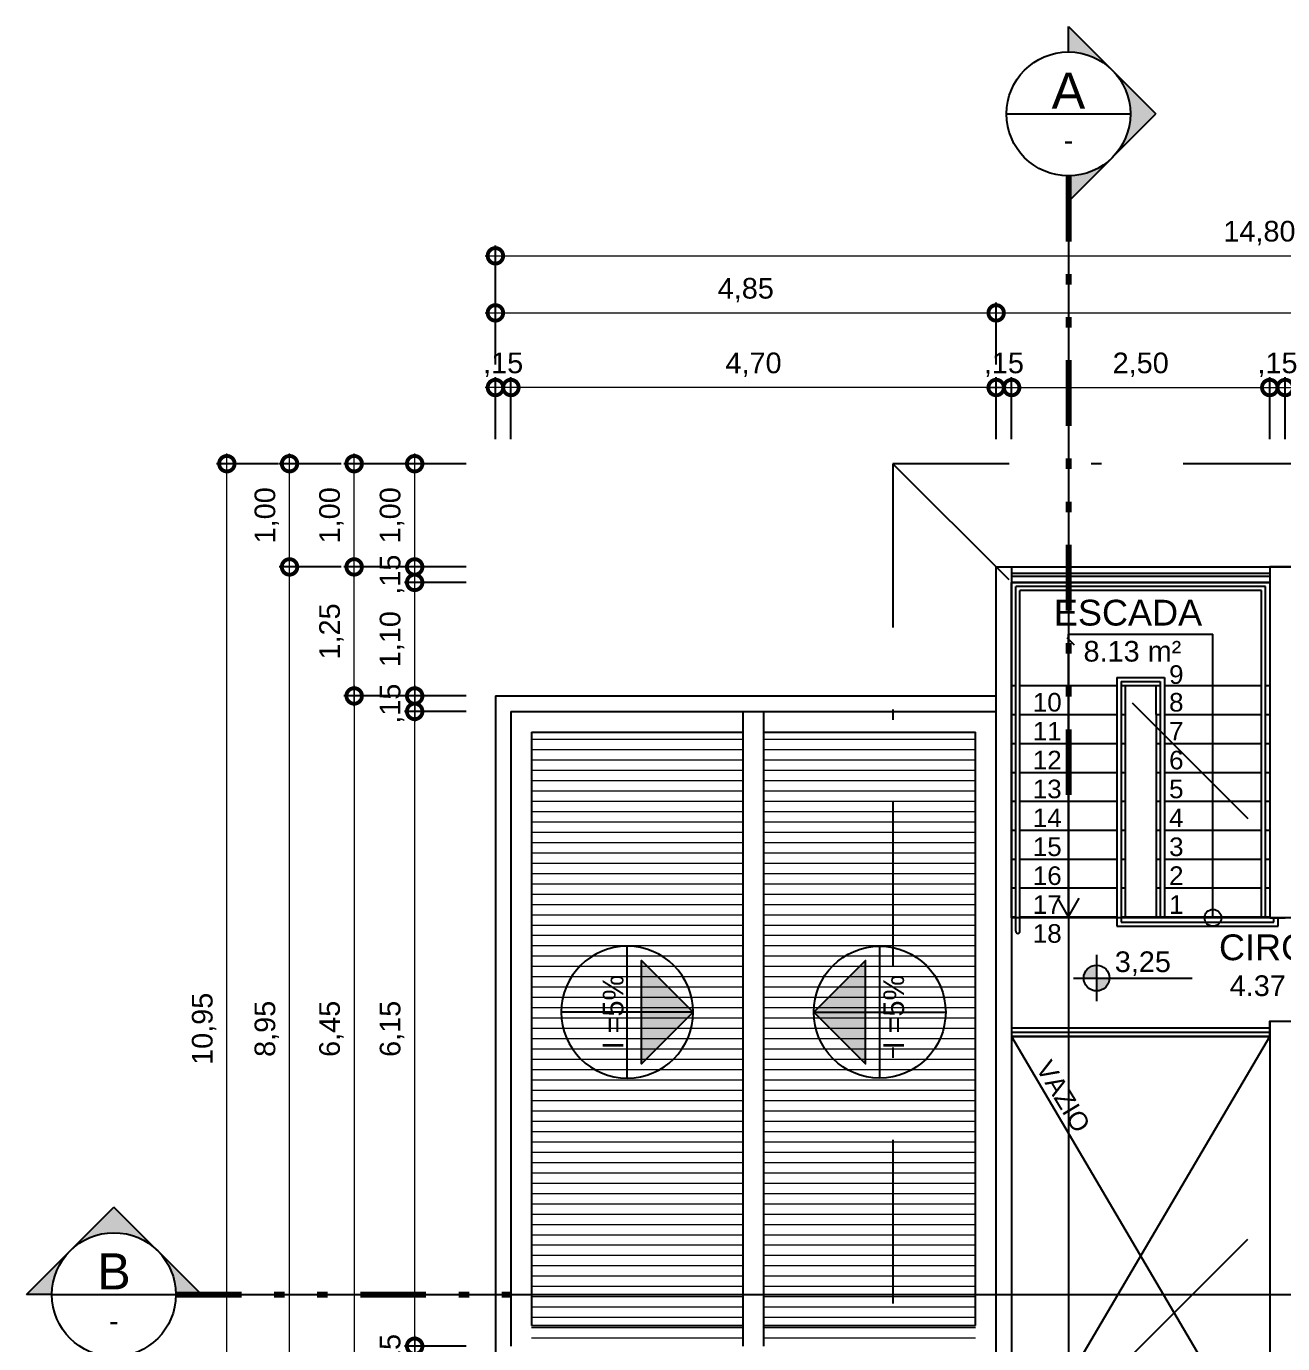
# Model space of a CAD drawing. Header units: metres. Extents: x 47728 to 47950, y 23373 to 23541.
# Drawn here: x 47821.08 to 47833.24, y 23379.61 to 23392.37 of the extents above; entities that cross this region are included whole.
import ezdxf
from ezdxf.enums import TextEntityAlignment as Align

# ---------------------------------------------------------------- set-up
doc = ezdxf.new("R2010")
doc.units = ezdxf.units.M
doc.header["$LTSCALE"] = 0.25
doc.header["$PDMODE"] = 96
doc.linetypes.add('DASHDOT2', pattern=[12.7, 6.35, -3.175, 0, -3.175])
doc.linetypes.add('DIVIDEX2', pattern=[63.5, 25.4, -12.7, 0, -12.7, 0, -12.7])
doc.layers.add('ARQ_0', color=7, linetype='Continuous', true_color=0xff7400, plot=False)
doc.layers.add('ARQ_0_AREAS', color=7, linetype='Continuous', true_color=0x5a1694, plot=False)
for name, color, linetype in [('ARQ_ALV CT', 4, 'Continuous'), ('ARQ_ESQ CT', 30, 'Continuous'), ('ARQ_GRADIL', 2, 'Continuous'), ('ARQ_METAL CT', 2, 'Continuous'), ('ARQ_PISO 01', 1, 'Continuous'), ('ARQ_PROJ SUP', 1, 'DASHDOT2'), ('ARQ_SIMB 01', 1, 'Continuous'), ('ARQ_TXT 01', 1, 'Continuous'), ('SIMB_01', 1, 'Continuous'), ('SIMB_PREENCHIMENTO', 253, 'Continuous'), ('SIMB_TXT', 1, 'Continuous')]:
    doc.layers.add(name, color=color, linetype=linetype)
for name, color, linetype, lineweight in [('ARQ_CINZA 04', 253, 'Continuous', 9), ('ARQ_CINZA 06', 255, 'Continuous', 9), ('SIMB_LCT', 252, 'DIVIDEX2', 100)]:
    doc.layers.add(name, color=color, linetype=linetype, lineweight=lineweight)
doc.layers.add('ARQ_COTA_AZUL', color=5, linetype='Continuous', lineweight=20, true_color=0x0000ff)
doc.styles.add('Annot_1.8mm', font='arial.ttf', dxfattribs={"height": 1.8})
doc.styles.add('Annot_2.0mm', font='arial.ttf', dxfattribs={"height": 2})
doc.styles.add('Annot_2.5mm', font='arial.ttf', dxfattribs={"height": 2.5})
doc.styles.add('cota', font='arial.ttf')
doc.styles.add('SIMB', font='arial.ttf')
doc.dimstyles.new('Info 01 - annot', dxfattribs={"dimtxt": 2, "dimasz": 3, "dimexe": 1, "dimexo": 1, "dimgap": 1, "dimtad": 1, "dimzin": 4, "dimtxsty": 'cota', "dimblk": 'DOTSMALL', "dimcen": 2, "dimdle": 1, "dimclrd": 256, "dimclre": 256, "dimclrt": 1, "dimazin": 2, "dimtfac": 0.09, "dimtix": 1, "dimtmove": 2, "dimatfit": 2, "dimfxl": 5, "dimfxlon": 1, "dimtolj": 1, "dimtzin": 4, "dimlwd": -1, "dimarcsym": 1})
pattern_1 = [(180, (47883.27301, 23433.36282), (-1e-17, -0.1), [])]

# ---------------------------------------------------------------- blocks, each defined once
blk = doc.blocks.new('nivel_PB_A_D')
at = {"layer": 'SIMB_PREENCHIMENTO', "transparency": 33554587}
h = blk.add_hatch(color=256, dxfattribs=at)
h.dxf.hatch_style = 1
h.paths.add_polyline_path([(0, 1.25, 0.414214), (-1.25, 0), (0, 0)])
h.paths.add_polyline_path([(1.25, 0), (0, 0), (0, -1.25, 0.414214)])
at = {"layer": 'SIMB_01'}
for p, q in [((0, 2.25), (0, -2.25)), ((-2.25, 0), (9.25, 0))]:
    blk.add_line(p, q, dxfattribs=at)
blk.add_circle((0, 0), 1.25, dxfattribs=at)
at = {"layer": 'SIMB_TXT', "style": 'SIMB'}
blk.add_attdef('00,00', (1.76, 0.58), '', height=2, dxfattribs=at)
blk = doc.blocks.new('*U68')
at = {"layer": 'SIMB_PREENCHIMENTO', "transparency": 33554587}
h = blk.add_hatch(color=256, dxfattribs=at)
h.dxf.hatch_style = 1
h.paths.add_polyline_path([(0, 8.48), (-4.15, 4.33, -0.401827), (4.15, 4.33)])
h = blk.add_hatch(color=256, dxfattribs=at)
h.dxf.hatch_style = 1
h.paths.add_polyline_path([(-4.33, 4.15), (-8.48, 0), (-6, 0, -0.193399)])
h = blk.add_hatch(color=256, dxfattribs=at)
h.dxf.hatch_style = 1
h.paths.add_polyline_path([(4.33, 4.15, -0.193399), (6, 0), (8.48, 0)])
at = {"layer": 'SIMB_01'}
for p, q in [((-8.48, 0), (0, 8.48)), ((8.48, 0), (0, 8.48)), ((0, -6), (0, 6)), ((-6, 0), (-8.48, 0)), ((6, 0), (8.48, 0))]:
    blk.add_line(p, q, dxfattribs=at)
blk.add_circle((0, 0), 6, dxfattribs=at)
at = {"layer": 'SIMB_LCT'}
blk.add_line((6, 0), (69.06, 0), dxfattribs=at)
at = {"layer": 'SIMB_TXT', "style": 'SIMB'}
for tag, height, p in [('000', 3.5, (-2.25, 0)), ('999', 2, (2.53, 0))]:
    blk.add_attdef(tag, text='', height=height, rotation=90, dxfattribs=at).set_placement(p, align=Align.MIDDLE_CENTER)
blk = doc.blocks.new('*U29')
at = {"layer": 'SIMB_PREENCHIMENTO', "transparency": 33554587}
h = blk.add_hatch(color=256, dxfattribs=at)
h.dxf.hatch_style = 1
h.paths.add_polyline_path([(0, 8.48), (-4.15, 4.33, -0.401827), (4.15, 4.33)])
h = blk.add_hatch(color=256, dxfattribs=at)
h.dxf.hatch_style = 1
h.paths.add_polyline_path([(-4.33, 4.15), (-8.48, 0), (-6, 0, -0.193399)])
h = blk.add_hatch(color=256, dxfattribs=at)
h.dxf.hatch_style = 1
h.paths.add_polyline_path([(4.33, 4.15, -0.193399), (6, 0), (8.48, 0)])
at = {"layer": 'SIMB_01'}
for p, q in [((-8.48, 0), (0, 8.48)), ((8.48, 0), (0, 8.48)), ((-6, 0), (-8.48, 0)), ((-6, 0), (6, 0)), ((6, 0), (8.48, 0))]:
    blk.add_line(p, q, dxfattribs=at)
blk.add_circle((0, 0), 6, dxfattribs=at)
at = {"layer": 'SIMB_LCT'}
blk.add_line((6, 0), (38.48, 0), dxfattribs=at)
at = {"layer": 'SIMB_TXT', "style": 'SIMB'}
for tag, height, p in [('000', 3.5, (0, 2.25)), ('999', 2, (0, -2.53))]:
    blk.add_attdef(tag, text='', height=height, dxfattribs=at).set_placement(p, align=Align.MIDDLE_CENTER)
blk = doc.blocks.new('_DotSmall')
at = {"color": 0, "linetype": 'ByBlock', "const_width": 0.5}
blk.add_lwpolyline([(-0.0625, 0, 1), (0.0625, 0, 1)], format="xyb", close=True, dxfattribs=at)
blk = doc.blocks.new('*D171')
at = {"layer": 'ARQ_COTA_AZUL', "transparency": 16777216}
blk.add_line((-5.632, 7.8), (-5.632, 7.45), dxfattribs=at)
at = {"layer": 'ARQ_COTA_AZUL', "lineweight": -2, "transparency": 16777216}
for p, q in [((-5.132, 7.7), (-5.732, 7.7)), ((-5.132, 7.55), (-5.732, 7.55))]:
    blk.add_line(p, q, dxfattribs=at)
at = {"layer": 'Defpoints', "color": 0, "transparency": 16777216}
for p in [(-4.85, 7.7), (-5.632, 7.55), (-4.7, 7.55)]:
    blk.add_point(p, dxfattribs=at)
at = {"layer": 'ARQ_COTA_AZUL', "transparency": 16777216, "xscale": 0.3, "yscale": 0.3, "zscale": 0.3}
for p, rotation in [((-5.632, 7.7), 270), ((-5.632, 7.55), 90)]:
    blk.add_blockref('_DotSmall', p, dxfattribs=dict(at, rotation=rotation))
at = {"layer": 'ARQ_COTA_AZUL', "color": 1, "transparency": 16777216, "insert": (-5.852, 7.625), "char_height": 0.2, "attachment_point": 5, "rotation": 90, "style": 'cota'}
blk.add_mtext('\\A1;,15', dxfattribs=at)
blk = doc.blocks.new('*D172')
at = {"layer": 'ARQ_COTA_AZUL', "transparency": 16777216}
blk.add_line((-5.632, 7.8), (-5.632, 7.45), dxfattribs=at)
at = {"layer": 'ARQ_COTA_AZUL', "lineweight": -2, "transparency": 16777216}
for p, q in [((-5.132, 7.7), (-5.732, 7.7)), ((-5.132, 7.55), (-5.732, 7.55))]:
    blk.add_line(p, q, dxfattribs=at)
at = {"layer": 'Defpoints', "color": 0, "transparency": 16777216}
for p in [(-4.85, 7.7), (-5.632, 7.55), (-4.7, 7.55)]:
    blk.add_point(p, dxfattribs=at)
at = {"layer": 'ARQ_COTA_AZUL', "transparency": 16777216, "xscale": 0.3, "yscale": 0.3, "zscale": 0.3}
for p, rotation in [((-5.632, 7.7), 270), ((-5.632, 7.55), 90)]:
    blk.add_blockref('_DotSmall', p, dxfattribs=dict(at, rotation=rotation))
at = {"layer": 'ARQ_COTA_AZUL', "color": 1, "transparency": 16777216, "insert": (-5.852, 7.625), "char_height": 0.2, "attachment_point": 5, "rotation": 90, "style": 'cota'}
blk.add_mtext('\\A1;,15', dxfattribs=at)
blk = doc.blocks.new('*D173')
at = {"layer": 'ARQ_COTA_AZUL', "transparency": 16777216}
blk.add_line((-5.632, 1.5), (-5.632, 1.15), dxfattribs=at)
at = {"layer": 'ARQ_COTA_AZUL', "lineweight": -2, "transparency": 16777216}
for p, q in [((-5.132, 1.4), (-5.732, 1.4)), ((-5.132, 1.25), (-5.732, 1.25))]:
    blk.add_line(p, q, dxfattribs=at)
at = {"layer": 'Defpoints', "color": 0, "transparency": 16777216}
for p in [(-4.7, 1.4), (-5.632, 1.25), (-4.85, 1.25)]:
    blk.add_point(p, dxfattribs=at)
at = {"layer": 'ARQ_COTA_AZUL', "transparency": 16777216, "xscale": 0.3, "yscale": 0.3, "zscale": 0.3}
for p, rotation in [((-5.632, 1.4), 270), ((-5.632, 1.25), 90)]:
    blk.add_blockref('_DotSmall', p, dxfattribs=dict(at, rotation=rotation))
at = {"layer": 'ARQ_COTA_AZUL', "color": 1, "transparency": 16777216, "insert": (-5.852, 1.325), "char_height": 0.2, "attachment_point": 5, "rotation": 90, "style": 'cota'}
blk.add_mtext('\\A1;,15', dxfattribs=at)
blk = doc.blocks.new('*D175')
at = {"layer": 'ARQ_COTA_AZUL', "transparency": 16777216}
blk.add_line((-6.218, 7.8), (-6.218, 1.15), dxfattribs=at)
at = {"layer": 'ARQ_COTA_AZUL', "lineweight": -2, "transparency": 16777216}
for p, q in [((-5.718, 7.7), (-6.318, 7.7)), ((-5.718, 1.25), (-6.318, 1.25))]:
    blk.add_line(p, q, dxfattribs=at)
at = {"layer": 'Defpoints', "color": 0, "transparency": 16777216}
for p in [(-4.85, 7.7), (-6.218, 1.25), (-4.85, 1.25)]:
    blk.add_point(p, dxfattribs=at)
at = {"layer": 'ARQ_COTA_AZUL', "transparency": 16777216, "xscale": 0.3, "yscale": 0.3, "zscale": 0.3}
for p, rotation in [((-6.218, 7.7), 90), ((-6.218, 1.25), 270)]:
    blk.add_blockref('_DotSmall', p, dxfattribs=dict(at, rotation=rotation))
at = {"layer": 'ARQ_COTA_AZUL', "color": 1, "transparency": 16777216, "insert": (-6.438, 4.475), "char_height": 0.2, "attachment_point": 5, "rotation": 90, "style": 'cota'}
blk.add_mtext('\\A1;6,45', dxfattribs=at)
blk = doc.blocks.new('*D149')
at = {"layer": 'ARQ_COTA_AZUL', "lineweight": -2, "transparency": 16777216}
for p, q in [((0, 10.188), (0, 10.788)), ((0.15, 10.188), (0.15, 10.788))]:
    blk.add_line(p, q, dxfattribs=at)
at = {"layer": 'ARQ_COTA_AZUL', "transparency": 16777216}
blk.add_line((-0.1, 10.688), (0.25, 10.688), dxfattribs=at)
at = {"layer": 'Defpoints', "color": 0, "transparency": 16777216}
for p in [(0.15, 10.688), (0, 8.95), (0.15, 8.95)]:
    blk.add_point(p, dxfattribs=at)
at = {"layer": 'ARQ_COTA_AZUL', "transparency": 16777216, "xscale": 0.3, "yscale": 0.3, "zscale": 0.3}
blk.add_blockref('_DotSmall', (0, 10.688), dxfattribs=at)
at = {"layer": 'ARQ_COTA_AZUL', "transparency": 16777216, "xscale": 0.3, "yscale": 0.3, "zscale": 0.3, "rotation": 180}
blk.add_blockref('_DotSmall', (0.15, 10.688), dxfattribs=at)
at = {"layer": 'ARQ_COTA_AZUL', "color": 1, "transparency": 16777216, "insert": (0.075, 10.908), "char_height": 0.2, "attachment_point": 5, "style": 'cota'}
blk.add_mtext('\\A1;,15', dxfattribs=at)
blk = doc.blocks.new('*D150')
at = {"layer": 'ARQ_COTA_AZUL', "lineweight": -2, "transparency": 16777216}
for p, q in [((0.15, 10.188), (0.15, 10.788)), ((2.65, 10.188), (2.65, 10.788))]:
    blk.add_line(p, q, dxfattribs=at)
at = {"layer": 'ARQ_COTA_AZUL', "transparency": 16777216}
blk.add_line((0.05, 10.688), (2.75, 10.688), dxfattribs=at)
at = {"layer": 'Defpoints', "color": 0, "transparency": 16777216}
for p in [(2.65, 10.688), (0.15, 8.95), (2.65, 8.95)]:
    blk.add_point(p, dxfattribs=at)
at = {"layer": 'ARQ_COTA_AZUL', "transparency": 16777216, "xscale": 0.3, "yscale": 0.3, "zscale": 0.3, "rotation": 180}
blk.add_blockref('_DotSmall', (0.15, 10.688), dxfattribs=at)
at = {"layer": 'ARQ_COTA_AZUL', "transparency": 16777216, "xscale": 0.3, "yscale": 0.3, "zscale": 0.3}
blk.add_blockref('_DotSmall', (2.65, 10.688), dxfattribs=at)
at = {"layer": 'ARQ_COTA_AZUL', "color": 1, "transparency": 16777216, "insert": (1.4, 10.908), "char_height": 0.2, "attachment_point": 5, "style": 'cota'}
blk.add_mtext('\\A1;2,50', dxfattribs=at)
blk = doc.blocks.new('*D151')
at = {"layer": 'ARQ_COTA_AZUL', "lineweight": -2, "transparency": 16777216}
for p, q in [((2.65, 10.188), (2.65, 10.788)), ((2.8, 10.188), (2.8, 10.788))]:
    blk.add_line(p, q, dxfattribs=at)
at = {"layer": 'ARQ_COTA_AZUL', "transparency": 16777216}
blk.add_line((2.55, 10.688), (2.9, 10.688), dxfattribs=at)
at = {"layer": 'Defpoints', "color": 0, "transparency": 16777216}
for p in [(2.8, 10.688), (2.65, 8.95), (2.8, 8.8)]:
    blk.add_point(p, dxfattribs=at)
at = {"layer": 'ARQ_COTA_AZUL', "transparency": 16777216, "xscale": 0.3, "yscale": 0.3, "zscale": 0.3}
blk.add_blockref('_DotSmall', (2.65, 10.688), dxfattribs=at)
at = {"layer": 'ARQ_COTA_AZUL', "transparency": 16777216, "xscale": 0.3, "yscale": 0.3, "zscale": 0.3, "rotation": 180}
blk.add_blockref('_DotSmall', (2.8, 10.688), dxfattribs=at)
at = {"layer": 'ARQ_COTA_AZUL', "color": 1, "transparency": 16777216, "insert": (2.725, 10.908), "char_height": 0.2, "attachment_point": 5, "style": 'cota'}
blk.add_mtext('\\A1;,15', dxfattribs=at)
blk = doc.blocks.new('*D162')
at = {"layer": 'ARQ_COTA_AZUL', "lineweight": -2, "transparency": 16777216}
for p, q in [((-4.7, 10.188), (-4.7, 10.788)), ((0, 10.188), (0, 10.788))]:
    blk.add_line(p, q, dxfattribs=at)
at = {"layer": 'ARQ_COTA_AZUL', "transparency": 16777216}
blk.add_line((0.1, 10.688), (-4.8, 10.688), dxfattribs=at)
at = {"layer": 'Defpoints', "color": 0, "transparency": 16777216}
for p in [(-4.7, 10.688), (0, 8.95), (-4.7, 7.55)]:
    blk.add_point(p, dxfattribs=at)
at = {"layer": 'ARQ_COTA_AZUL', "transparency": 16777216, "xscale": 0.3, "yscale": 0.3, "zscale": 0.3, "rotation": 180}
blk.add_blockref('_DotSmall', (-4.7, 10.688), dxfattribs=at)
at = {"layer": 'ARQ_COTA_AZUL', "transparency": 16777216, "xscale": 0.3, "yscale": 0.3, "zscale": 0.3}
blk.add_blockref('_DotSmall', (0, 10.688), dxfattribs=at)
at = {"layer": 'ARQ_COTA_AZUL', "color": 1, "transparency": 16777216, "insert": (-2.35, 10.908), "char_height": 0.2, "attachment_point": 5, "style": 'cota'}
blk.add_mtext('\\A1;4,70', dxfattribs=at)
blk = doc.blocks.new('*D193')
at = {"layer": 'ARQ_COTA_AZUL', "lineweight": -2, "transparency": 16777216}
for p, q in [((-5.132, 7.55), (-5.732, 7.55)), ((-5.132, 1.4), (-5.732, 1.4))]:
    blk.add_line(p, q, dxfattribs=at)
at = {"layer": 'ARQ_COTA_AZUL', "transparency": 16777216}
blk.add_line((-5.632, 1.3), (-5.632, 7.65), dxfattribs=at)
at = {"layer": 'Defpoints', "color": 0, "transparency": 16777216}
for p in [(-5.632, 7.55), (-4.7, 7.55), (-4.7, 1.4)]:
    blk.add_point(p, dxfattribs=at)
at = {"layer": 'ARQ_COTA_AZUL', "transparency": 16777216, "xscale": 0.3, "yscale": 0.3, "zscale": 0.3}
for p, rotation in [((-5.632, 7.55), 90), ((-5.632, 1.4), 270)]:
    blk.add_blockref('_DotSmall', p, dxfattribs=dict(at, rotation=rotation))
at = {"layer": 'ARQ_COTA_AZUL', "color": 1, "transparency": 16777216, "insert": (-5.852, 4.475), "char_height": 0.2, "attachment_point": 5, "rotation": 90, "style": 'cota'}
blk.add_mtext('\\A1;6,15', dxfattribs=at)
blk = doc.blocks.new('*D196')
at = {"layer": 'ARQ_COTA_AZUL', "lineweight": -2, "transparency": 16777216}
for p, q in [((2.8, 10.188), (2.8, 10.788)), ((4.15, 10.188), (4.15, 10.788))]:
    blk.add_line(p, q, dxfattribs=at)
at = {"layer": 'ARQ_COTA_AZUL', "transparency": 16777216}
blk.add_line((2.7, 10.688), (4.25, 10.688), dxfattribs=at)
at = {"layer": 'Defpoints', "color": 0, "transparency": 16777216}
for p in [(4.15, 10.688), (2.8, 8.8), (4.15, 8.8)]:
    blk.add_point(p, dxfattribs=at)
at = {"layer": 'ARQ_COTA_AZUL', "transparency": 16777216, "xscale": 0.3, "yscale": 0.3, "zscale": 0.3, "rotation": 180}
blk.add_blockref('_DotSmall', (2.8, 10.688), dxfattribs=at)
at = {"layer": 'ARQ_COTA_AZUL', "transparency": 16777216, "xscale": 0.3, "yscale": 0.3, "zscale": 0.3}
blk.add_blockref('_DotSmall', (4.15, 10.688), dxfattribs=at)
at = {"layer": 'ARQ_COTA_AZUL', "color": 1, "transparency": 16777216, "insert": (3.475, 10.908), "char_height": 0.2, "attachment_point": 5, "style": 'cota'}
blk.add_mtext('\\A1;1,35', dxfattribs=at)
blk = doc.blocks.new('*D191')
at = {"layer": 'ARQ_COTA_AZUL', "lineweight": -2, "transparency": 16777216}
for p, q in [((-4.85, 10.188), (-4.85, 10.788)), ((-4.7, 10.188), (-4.7, 10.788))]:
    blk.add_line(p, q, dxfattribs=at)
at = {"layer": 'ARQ_COTA_AZUL', "transparency": 16777216}
blk.add_line((-4.6, 10.688), (-4.95, 10.688), dxfattribs=at)
at = {"layer": 'Defpoints', "color": 0, "transparency": 16777216}
for p in [(-4.85, 10.688), (-4.85, 7.7), (-4.7, 7.55)]:
    blk.add_point(p, dxfattribs=at)
at = {"layer": 'ARQ_COTA_AZUL', "transparency": 16777216, "xscale": 0.3, "yscale": 0.3, "zscale": 0.3}
blk.add_blockref('_DotSmall', (-4.85, 10.688), dxfattribs=at)
at = {"layer": 'ARQ_COTA_AZUL', "transparency": 16777216, "xscale": 0.3, "yscale": 0.3, "zscale": 0.3, "rotation": 180}
blk.add_blockref('_DotSmall', (-4.7, 10.688), dxfattribs=at)
at = {"layer": 'ARQ_COTA_AZUL', "color": 1, "transparency": 16777216, "insert": (-4.775, 10.908), "char_height": 0.2, "attachment_point": 5, "style": 'cota'}
blk.add_mtext('\\A1;,15', dxfattribs=at)
blk = doc.blocks.new('*D156')
at = {"layer": 'ARQ_COTA_AZUL', "lineweight": -2, "transparency": 16777216}
for p, q in [((-4.85, 10.911), (-4.85, 11.511)), ((0, 10.911), (0, 11.511))]:
    blk.add_line(p, q, dxfattribs=at)
at = {"layer": 'ARQ_COTA_AZUL', "transparency": 16777216}
blk.add_line((-4.95, 11.411), (0.1, 11.411), dxfattribs=at)
at = {"layer": 'Defpoints', "color": 0, "transparency": 16777216}
for p in [(0, 11.411), (-4.85, 7.7), (0, 7.7)]:
    blk.add_point(p, dxfattribs=at)
at = {"layer": 'ARQ_COTA_AZUL', "transparency": 16777216, "xscale": 0.3, "yscale": 0.3, "zscale": 0.3, "rotation": 180}
blk.add_blockref('_DotSmall', (-4.85, 11.411), dxfattribs=at)
at = {"layer": 'ARQ_COTA_AZUL', "transparency": 16777216, "xscale": 0.3, "yscale": 0.3, "zscale": 0.3}
blk.add_blockref('_DotSmall', (0, 11.411), dxfattribs=at)
at = {"layer": 'ARQ_COTA_AZUL', "color": 1, "transparency": 16777216, "insert": (-2.425, 11.631), "char_height": 0.2, "attachment_point": 5, "style": 'cota'}
blk.add_mtext('\\A1;4,85', dxfattribs=at)
blk = doc.blocks.new('*D157')
at = {"layer": 'ARQ_COTA_AZUL', "lineweight": -2, "transparency": 16777216}
for p, q in [((0, 10.911), (0, 11.511)), ((8.95, 10.911), (8.95, 11.511))]:
    blk.add_line(p, q, dxfattribs=at)
at = {"layer": 'ARQ_COTA_AZUL', "transparency": 16777216}
blk.add_line((-0.1, 11.411), (9.05, 11.411), dxfattribs=at)
at = {"layer": 'Defpoints', "color": 0, "transparency": 16777216}
for p in [(8.95, 11.411), (8.95, 8.95), (0, 7.7)]:
    blk.add_point(p, dxfattribs=at)
at = {"layer": 'ARQ_COTA_AZUL', "transparency": 16777216, "xscale": 0.3, "yscale": 0.3, "zscale": 0.3, "rotation": 180}
blk.add_blockref('_DotSmall', (0, 11.411), dxfattribs=at)
at = {"layer": 'ARQ_COTA_AZUL', "transparency": 16777216, "xscale": 0.3, "yscale": 0.3, "zscale": 0.3}
blk.add_blockref('_DotSmall', (8.95, 11.411), dxfattribs=at)
at = {"layer": 'ARQ_COTA_AZUL', "color": 1, "transparency": 16777216, "insert": (4.475, 11.631), "char_height": 0.2, "attachment_point": 5, "style": 'cota'}
blk.add_mtext('\\A1;8,95', dxfattribs=at)
blk = doc.blocks.new('*D165')
at = {"layer": 'ARQ_COTA_AZUL', "transparency": 16777216}
blk.add_line((-5.632, 7.6), (-5.632, 8.9), dxfattribs=at)
at = {"layer": 'ARQ_COTA_AZUL', "lineweight": -2, "transparency": 16777216}
for p, q in [((-5.132, 8.8), (-5.732, 8.8)), ((-5.132, 7.7), (-5.732, 7.7))]:
    blk.add_line(p, q, dxfattribs=at)
at = {"layer": 'Defpoints', "color": 0, "transparency": 16777216}
for p in [(-5.632, 8.8), (0.15, 8.8), (-4.85, 7.7)]:
    blk.add_point(p, dxfattribs=at)
at = {"layer": 'ARQ_COTA_AZUL', "transparency": 16777216, "xscale": 0.3, "yscale": 0.3, "zscale": 0.3}
for p, rotation in [((-5.632, 8.8), 90), ((-5.632, 7.7), 270)]:
    blk.add_blockref('_DotSmall', p, dxfattribs=dict(at, rotation=rotation))
at = {"layer": 'ARQ_COTA_AZUL', "color": 1, "transparency": 16777216, "insert": (-5.852, 8.25), "char_height": 0.2, "attachment_point": 5, "rotation": 90, "style": 'cota'}
blk.add_mtext('\\A1;1,10', dxfattribs=at)
blk = doc.blocks.new('*D163')
at = {"layer": 'ARQ_COTA_AZUL', "lineweight": -2, "transparency": 16777216}
for p, q in [((-5.132, 8.95), (-5.732, 8.95)), ((-5.132, 8.8), (-5.732, 8.8))]:
    blk.add_line(p, q, dxfattribs=at)
at = {"layer": 'ARQ_COTA_AZUL', "transparency": 16777216}
blk.add_line((-5.632, 8.7), (-5.632, 9.05), dxfattribs=at)
at = {"layer": 'Defpoints', "color": 0, "transparency": 16777216}
for p in [(-5.632, 8.95), (0.15, 8.95), (0.15, 8.8)]:
    blk.add_point(p, dxfattribs=at)
at = {"layer": 'ARQ_COTA_AZUL', "transparency": 16777216, "xscale": 0.3, "yscale": 0.3, "zscale": 0.3}
for p, rotation in [((-5.632, 8.95), 270), ((-5.632, 8.8), 90)]:
    blk.add_blockref('_DotSmall', p, dxfattribs=dict(at, rotation=rotation))
at = {"layer": 'ARQ_COTA_AZUL', "color": 1, "transparency": 16777216, "insert": (-5.852, 8.875), "char_height": 0.2, "attachment_point": 5, "rotation": 90, "style": 'cota'}
blk.add_mtext('\\A1;,15', dxfattribs=at)
blk = doc.blocks.new('*D164')
at = {"layer": 'ARQ_COTA_AZUL', "lineweight": -2, "transparency": 16777216}
for p, q in [((-5.718, 8.95), (-6.318, 8.95)), ((-5.718, 7.7), (-6.318, 7.7))]:
    blk.add_line(p, q, dxfattribs=at)
at = {"layer": 'ARQ_COTA_AZUL', "transparency": 16777216}
blk.add_line((-6.218, 7.6), (-6.218, 9.05), dxfattribs=at)
at = {"layer": 'Defpoints', "color": 0, "transparency": 16777216}
for p in [(-6.218, 8.95), (0, 8.95), (-4.85, 7.7)]:
    blk.add_point(p, dxfattribs=at)
at = {"layer": 'ARQ_COTA_AZUL', "transparency": 16777216, "xscale": 0.3, "yscale": 0.3, "zscale": 0.3}
for p, rotation in [((-6.218, 8.95), 90), ((-6.218, 7.7), 270)]:
    blk.add_blockref('_DotSmall', p, dxfattribs=dict(at, rotation=rotation))
at = {"layer": 'ARQ_COTA_AZUL', "color": 1, "transparency": 16777216, "insert": (-6.438, 8.325), "char_height": 0.2, "attachment_point": 5, "rotation": 90, "style": 'cota'}
blk.add_mtext('\\A1;1,25', dxfattribs=at)
blk = doc.blocks.new('*D138')
at = {"layer": 'ARQ_COTA_AZUL', "transparency": 16777216}
blk.add_line((-6.218, 8.85), (-6.218, 10.05), dxfattribs=at)
at = {"layer": 'ARQ_COTA_AZUL', "lineweight": -2, "transparency": 16777216}
for p, q in [((-5.718, 9.95), (-6.318, 9.95)), ((-5.718, 8.95), (-6.318, 8.95))]:
    blk.add_line(p, q, dxfattribs=at)
at = {"layer": 'Defpoints', "color": 0, "transparency": 16777216}
for p in [(-6.218, 9.95), (-1, 9.95), (0, 8.95)]:
    blk.add_point(p, dxfattribs=at)
at = {"layer": 'ARQ_COTA_AZUL', "transparency": 16777216, "xscale": 0.3, "yscale": 0.3, "zscale": 0.3}
for p, rotation in [((-6.218, 9.95), 90), ((-6.218, 8.95), 270)]:
    blk.add_blockref('_DotSmall', p, dxfattribs=dict(at, rotation=rotation))
at = {"layer": 'ARQ_COTA_AZUL', "color": 1, "transparency": 16777216, "insert": (-6.438, 9.45), "char_height": 0.2, "attachment_point": 5, "rotation": 90, "style": 'cota'}
blk.add_mtext('\\A1;1,00', dxfattribs=at)
blk = doc.blocks.new('*D137')
at = {"layer": 'ARQ_COTA_AZUL', "transparency": 16777216}
blk.add_line((-5.632, 8.85), (-5.632, 10.05), dxfattribs=at)
at = {"layer": 'ARQ_COTA_AZUL', "lineweight": -2, "transparency": 16777216}
for p, q in [((-5.132, 9.95), (-5.732, 9.95)), ((-5.132, 8.95), (-5.732, 8.95))]:
    blk.add_line(p, q, dxfattribs=at)
at = {"layer": 'Defpoints', "color": 0, "transparency": 16777216}
for p in [(-5.632, 9.95), (-1, 9.95), (0.15, 8.95)]:
    blk.add_point(p, dxfattribs=at)
at = {"layer": 'ARQ_COTA_AZUL', "transparency": 16777216, "xscale": 0.3, "yscale": 0.3, "zscale": 0.3}
for p, rotation in [((-5.632, 9.95), 90), ((-5.632, 8.95), 270)]:
    blk.add_blockref('_DotSmall', p, dxfattribs=dict(at, rotation=rotation))
at = {"layer": 'ARQ_COTA_AZUL', "color": 1, "transparency": 16777216, "insert": (-5.852, 9.45), "char_height": 0.2, "attachment_point": 5, "rotation": 90, "style": 'cota'}
blk.add_mtext('\\A1;1,00', dxfattribs=at)
blk = doc.blocks.new('*D148')
at = {"layer": 'ARQ_COTA_AZUL', "lineweight": -2, "transparency": 16777216}
for p, q in [((-6.344, 8.95), (-6.944, 8.95)), ((-6.344, 0), (-6.944, 0))]:
    blk.add_line(p, q, dxfattribs=at)
at = {"layer": 'ARQ_COTA_AZUL', "transparency": 16777216}
blk.add_line((-6.844, -0.1), (-6.844, 9.05), dxfattribs=at)
at = {"layer": 'Defpoints', "color": 0, "transparency": 16777216}
for p in [(-6.844, 8.95), (0, 8.95), (0, 0)]:
    blk.add_point(p, dxfattribs=at)
at = {"layer": 'ARQ_COTA_AZUL', "transparency": 16777216, "xscale": 0.3, "yscale": 0.3, "zscale": 0.3}
for p, rotation in [((-6.844, 8.95), 90.00000000000001), ((-6.844, 0), 270)]:
    blk.add_blockref('_DotSmall', p, dxfattribs=dict(at, rotation=rotation))
at = {"layer": 'ARQ_COTA_AZUL', "color": 1, "transparency": 16777216, "insert": (-7.064, 4.475), "char_height": 0.2, "attachment_point": 5, "rotation": 90, "style": 'cota'}
blk.add_mtext('\\A1;8,95', dxfattribs=at)
blk = doc.blocks.new('*D169')
at = {"layer": 'ARQ_COTA_AZUL', "transparency": 16777216}
blk.add_line((-6.844, 8.85), (-6.844, 10.05), dxfattribs=at)
at = {"layer": 'ARQ_COTA_AZUL', "lineweight": -2, "transparency": 16777216}
for p, q in [((-6.344, 9.95), (-6.944, 9.95)), ((-6.344, 8.95), (-6.944, 8.95))]:
    blk.add_line(p, q, dxfattribs=at)
at = {"layer": 'Defpoints', "color": 0, "transparency": 16777216}
for p in [(-6.844, 9.95), (-1, 9.95), (0, 8.95)]:
    blk.add_point(p, dxfattribs=at)
at = {"layer": 'ARQ_COTA_AZUL', "transparency": 16777216, "xscale": 0.3, "yscale": 0.3, "zscale": 0.3}
for p, rotation in [((-6.844, 9.95), 90), ((-6.844, 8.95), 270)]:
    blk.add_blockref('_DotSmall', p, dxfattribs=dict(at, rotation=rotation))
at = {"layer": 'ARQ_COTA_AZUL', "color": 1, "transparency": 16777216, "insert": (-7.064, 9.45), "char_height": 0.2, "attachment_point": 5, "rotation": 90, "style": 'cota'}
blk.add_mtext('\\A1;1,00', dxfattribs=at)
blk = doc.blocks.new('*D143')
at = {"layer": 'ARQ_COTA_AZUL', "transparency": 16777216}
blk.add_line((-7.451, -1.1), (-7.451, 10.05), dxfattribs=at)
at = {"layer": 'ARQ_COTA_AZUL', "lineweight": -2, "transparency": 16777216}
for p, q in [((-6.951, 9.95), (-7.551, 9.95)), ((-6.951, -1), (-7.551, -1))]:
    blk.add_line(p, q, dxfattribs=at)
at = {"layer": 'Defpoints', "color": 0, "transparency": 16777216}
for p in [(-7.451, 9.95), (-1, 9.95), (-1, -1)]:
    blk.add_point(p, dxfattribs=at)
at = {"layer": 'ARQ_COTA_AZUL', "transparency": 16777216, "xscale": 0.3, "yscale": 0.3, "zscale": 0.3}
for p, rotation in [((-7.451, 9.95), 90.00000000000001), ((-7.451, -1), 270)]:
    blk.add_blockref('_DotSmall', p, dxfattribs=dict(at, rotation=rotation))
at = {"layer": 'ARQ_COTA_AZUL', "color": 1, "transparency": 16777216, "insert": (-7.671, 4.475), "char_height": 0.2, "attachment_point": 5, "rotation": 90, "style": 'cota'}
blk.add_mtext('\\A1;10,95', dxfattribs=at)
blk = doc.blocks.new('*D199')
at = {"layer": 'ARQ_COTA_AZUL', "lineweight": -2, "transparency": 16777216}
for p, q in [((-4.85, 11.464), (-4.85, 12.064)), ((9.95, 11.464), (9.95, 12.064))]:
    blk.add_line(p, q, dxfattribs=at)
at = {"layer": 'ARQ_COTA_AZUL', "transparency": 16777216}
blk.add_line((-4.95, 11.964), (10.05, 11.964), dxfattribs=at)
at = {"layer": 'Defpoints', "color": 0, "transparency": 16777216}
for p in [(9.95, 11.964), (9.95, 9.95), (-4.85, 7.7)]:
    blk.add_point(p, dxfattribs=at)
at = {"layer": 'ARQ_COTA_AZUL', "transparency": 16777216, "xscale": 0.3, "yscale": 0.3, "zscale": 0.3, "rotation": 180}
blk.add_blockref('_DotSmall', (-4.85, 11.964), dxfattribs=at)
at = {"layer": 'ARQ_COTA_AZUL', "transparency": 16777216, "xscale": 0.3, "yscale": 0.3, "zscale": 0.3}
blk.add_blockref('_DotSmall', (9.95, 11.964), dxfattribs=at)
at = {"layer": 'ARQ_COTA_AZUL', "color": 1, "transparency": 16777216, "insert": (2.55, 12.184), "char_height": 0.2, "attachment_point": 5, "style": 'cota'}
blk.add_mtext('\\A1;14,80', dxfattribs=at)
blk = doc.blocks.new('*U318')
at = {"layer": 'ARQ_CINZA 06'}
blk.add_hatch(color=256, dxfattribs=at).paths.add_polyline_path([(0, 0), (-5, -5), (5, -5)])
at = {"layer": 'ARQ_0'}
for p, q in [((0, 0), (0, -12.78)), ((-6.39, -6.39), (6.39, -6.39))]:
    blk.add_line(p, q, dxfattribs=at)
blk.add_circle((0, -6.39), 6.39, dxfattribs=at)
at = {"layer": 'SIMB_01'}
blk.add_lwpolyline([(0, 0), (-5, -5), (5, -5), (0, 0)], dxfattribs=at)
at = {"layer": 'SIMB_01', "style": 'Annot_2.0mm'}
blk.add_attdef('INCLINACAO', text='', height=2, dxfattribs=at).set_placement((0, -6.39), align=Align.MIDDLE_CENTER)
blk = doc.blocks.new('Pav_sup')
at = {"layer": 'ARQ_CINZA 04'}
h = blk.add_hatch(dxfattribs=at)
h.set_pattern_fill('_USER', color=256, scale=0.1, angle=180, pattern_type=0)
h.set_pattern_definition(pattern_1)
h.paths.add_polyline_path([(-2.45, 7.35), (-4.5, 7.35), (-4.5, 1.45), (-2.45, 1.45)])
h = blk.add_hatch(dxfattribs=at)
h.set_pattern_fill('_USER', color=256, scale=0.1, angle=180, pattern_type=0)
h.set_pattern_definition(pattern_1)
h.paths.add_polyline_path([(-2.25, 1.45), (-0.2, 1.45), (-0.2, 7.35), (-2.25, 7.35)])
at = {"layer": 'ARQ_0'}
for p, q in [((0.7, 12.739), (0.7, -3.689)), ((-7.696, 1.9), (12.116, 1.9))]:
    blk.add_line(p, q, dxfattribs=at)
at = {"layer": 'ARQ_0_AREAS'}
for points in [[(0, 8.95), (8.95, 8.95), (8.95, 0), (0, 0)], [(0, 8.95), (8.95, 8.95), (8.95, 0), (0, 0)], [(0.15, 8.8), (2.65, 8.8), (2.65, 5.55), (0.15, 5.55)], [(0.15, 4.4), (2.65, 4.4), (2.65, 4.55), (4.15, 4.55), (4.15, 5.55), (0.15, 5.55)]]:
    blk.add_lwpolyline(points, close=True, dxfattribs=at)
at = {"layer": 'ARQ_ALV CT'}
for p, q in [((0, 0), (0, 8.95)), ((0, 8.95), (0.15, 8.95)), ((0.15, 8.95), (0.15, 0.15)), ((2.975, 8.95), (2.65, 8.95)), ((2.65, 8.95), (2.65, 5.55)), ((2.65, 5.55), (2.8, 5.55)), ((2.65, 4.55), (2.9, 4.55)), ((2.65, 4.55), (2.65, 0.15))]:
    blk.add_line(p, q, dxfattribs=at)
at = {"layer": 'ARQ_ESQ CT'}
for p, q in [((0.15, 8.89), (2.65, 8.89)), ((0.15, 8.86), (2.65, 8.86))]:
    blk.add_line(p, q, dxfattribs=at)
at = {"layer": 'ARQ_GRADIL'}
for p, q in [((2.61, 8.76), (0.19, 8.76)), ((0.19, 5.42), (0.19, 8.76)), ((2.57, 8.72), (0.23, 8.72)), ((0.23, 5.42), (0.23, 8.72)), ((2.57, 5.56), (2.57, 8.72)), ((2.61, 5.56), (2.61, 8.76)), ((1.17, 7.88), (1.63, 7.88)), ((1.17, 7.88), (1.17, 5.47)), ((1.21, 7.84), (1.59, 7.84)), ((1.21, 7.84), (1.21, 5.51)), ((1.59, 7.84), (1.59, 5.56)), ((1.63, 7.88), (1.63, 5.56)), ((1.21, 5.51), (2.69, 5.51)), ((2.69, 5.51), (2.69, 5.55)), ((2.73, 5.47), (2.73, 5.55)), ((1.17, 5.47), (2.73, 5.47)), ((2.65, 4.48), (0.15, 4.48)), ((2.65, 4.44), (0.15, 4.44))]:
    blk.add_line(p, q, dxfattribs=at)
blk.add_arc((0.21, 5.42), 0.02, 180, 0, dxfattribs=at)
at = {"layer": 'ARQ_PISO 01'}
for p, q in [((0.15, 8.95), (2.65, 8.95)), ((2.65, 8.8), (0.15, 8.8)), ((0.15, 7.8), (0.19, 7.8)), ((0.23, 7.8), (1.17, 7.8)), ((1.21, 7.8), (1.59, 7.8)), ((1.25, 7.8), (1.25, 5.56)), ((1.55, 7.52), (1.55, 7.8)), ((1.63, 7.8), (2.57, 7.8)), ((2.61, 7.8), (2.65, 7.8)), ((-4.85, 7.7), (-4.85, 1.25)), ((-4.85, 7.7), (0, 7.7)), ((-4.7, 7.55), (-4.7, 1.4)), ((-4.7, 7.55), (0, 7.55)), ((-2.45, 1.4), (-2.45, 7.55)), ((-2.25, 1.4), (-2.25, 7.55)), ((0.15, 7.52), (0.19, 7.52)), ((0.23, 7.52), (1.17, 7.52)), ((1.21, 7.52), (1.25, 7.52)), ((1.55, 7.52), (1.55, 5.56)), ((1.55, 7.52), (1.59, 7.52)), ((1.63, 7.52), (2.57, 7.52)), ((2.61, 7.52), (2.65, 7.52)), ((-4.5, 7.35), (-4.5, 1.6)), ((-4.5, 7.35), (-2.45, 7.35)), ((-2.25, 7.35), (-0.2, 7.35)), ((-0.2, 1.6), (-0.2, 7.35)), ((0.15, 7.24), (0.19, 7.24)), ((0.23, 7.24), (1.17, 7.24)), ((1.21, 7.24), (1.25, 7.24)), ((1.55, 7.24), (1.59, 7.24)), ((1.63, 7.24), (2.57, 7.24)), ((2.61, 7.24), (2.65, 7.24)), ((0.15, 6.96), (0.19, 6.96)), ((0.23, 6.96), (1.17, 6.96)), ((1.21, 6.96), (1.25, 6.96)), ((1.55, 6.96), (1.59, 6.96)), ((1.63, 6.96), (2.57, 6.96)), ((2.61, 6.96), (2.65, 6.96)), ((0.15, 6.68), (0.19, 6.68)), ((0.23, 6.68), (1.17, 6.68)), ((1.21, 6.68), (1.25, 6.68)), ((1.55, 6.68), (1.59, 6.68)), ((1.63, 6.68), (2.57, 6.68)), ((2.61, 6.68), (2.65, 6.68)), ((0.15, 6.4), (0.19, 6.4)), ((0.23, 6.4), (1.17, 6.4)), ((1.21, 6.4), (1.25, 6.4)), ((1.55, 6.4), (1.59, 6.4)), ((1.63, 6.4), (2.57, 6.4)), ((2.61, 6.4), (2.65, 6.4)), ((0.15, 6.12), (0.19, 6.12)), ((0.23, 6.12), (1.17, 6.12)), ((1.21, 6.12), (1.25, 6.12)), ((1.55, 6.12), (1.59, 6.12)), ((1.63, 6.12), (2.57, 6.12)), ((2.61, 6.12), (2.65, 6.12)), ((0.15, 5.84), (0.19, 5.84)), ((0.23, 5.84), (1.17, 5.84)), ((1.21, 5.84), (1.25, 5.84)), ((1.55, 5.84), (1.59, 5.84)), ((1.63, 5.84), (2.57, 5.84)), ((2.61, 5.84), (2.65, 5.84)), ((0.15, 5.56), (0.19, 5.56)), ((0.23, 5.56), (1.17, 5.56)), ((1.21, 5.56), (2.65, 5.56)), ((2.65, 4.4), (0.15, 4.4)), ((-4.5, 1.6), (-2.45, 1.6)), ((-2.25, 1.6), (-0.2, 1.6))]:
    blk.add_line(p, q, dxfattribs=at)
at = {"layer": 'ARQ_PROJ SUP'}
for p, q in [((-1, -1), (9.95, 9.95)), ((-1, 9.95), (9.95, -1))]:
    blk.add_line(p, q, dxfattribs=at)
blk.add_lwpolyline([(-1, -1), (9.95, -1), (9.95, 9.95), (-1, 9.95)], close=True, dxfattribs=at)
at = {"layer": 'ARQ_SIMB 01'}
for p, q in [((0.7, 8.3), (2.1, 8.3)), ((0.7, 5.55), (0.7, 8.3)), ((2.1, 5.55), (2.1, 8.3)), ((0.7, 5.56), (0.597, 5.74)), ((0.7, 5.56), (0.803, 5.74))]:
    blk.add_line(p, q, dxfattribs=at)
blk.add_circle((2.1, 5.55), 0.0819, dxfattribs=at)
at = {"layer": 'SIMB_01'}
for p, q in [((0.15, 0.15), (2.65, 4.4)), ((0.15, 4.4), (2.65, 0.15))]:
    blk.add_line(p, q, dxfattribs=at)
at = {"xscale": 0.1, "yscale": 0.1, "zscale": 0.1, "rotation": 269.9999999999999}
blk.add_blockref('*U68', (0.7, 13.339), dxfattribs=at).add_auto_attribs({'999': '-', '000': 'A'})
at = {"xscale": 0.1, "yscale": 0.1, "zscale": 0.1}
blk.add_blockref('*U29', (-8.545, 1.9), dxfattribs=at).add_auto_attribs({'999': '-', '000': 'B'})
at = {"layer": 'ARQ_0_AREAS', "xscale": 0.1, "yscale": 0.1, "zscale": 0.1}
blk.add_blockref('nivel_PB_A_D', (0.973, 4.967), dxfattribs=at).add_auto_attribs({'00,00': '3,25'})
at = {"layer": 'ARQ_METAL CT'}
ref = blk.add_blockref('*U318', (-2.934, 4.637), dxfattribs=dict(at, xscale=-0.1, yscale=0.1, zscale=0.1, rotation=270))
ref.add_attrib('INCLINACAO', 'I =5%', dxfattribs={"layer": 'SIMB_01', "height": 0.2, "rotation": 90, "style": 'Annot_2.0mm'}).set_placement((-3.71, 4.637), align=Align.MIDDLE_CENTER)
ref = blk.add_blockref('*U318', (-1.767, 4.637), dxfattribs=dict(at, xscale=0.1, yscale=0.1, zscale=0.1, rotation=89.99999999999999))
ref.add_attrib('INCLINACAO', 'I =5%', dxfattribs={"layer": 'SIMB_01', "height": 0.2, "rotation": 90, "style": 'Annot_2.0mm'}).set_placement((-0.992, 4.637), align=Align.MIDDLE_CENTER)
at = {"layer": 'ARQ_TXT 01', "attachment_point": 1}
for s, insert, char_height, width, style in [('ESCADA', (0.559, 8.632), 0.25, 2.41083, 'Annot_2.5mm'), ('8.13 m²', (0.846, 8.233), 0.2, 1.1094, 'Annot_2.0mm'), ('9', (1.675, 7.997), 0.18, 1.02, 'Annot_1.8mm'), ('10', (0.355, 7.729), 0.18, 1.02, 'Annot_1.8mm'), ('8', (1.675, 7.729), 0.18, 1.02, 'Annot_1.8mm'), ('11', (0.355, 7.449), 0.18, 1.02, 'Annot_1.8mm'), ('7', (1.675, 7.449), 0.18, 1.02, 'Annot_1.8mm'), ('12', (0.355, 7.169), 0.18, 1.02, 'Annot_1.8mm'), ('6', (1.675, 7.169), 0.18, 1.02, 'Annot_1.8mm'), ('13', (0.355, 6.889), 0.18, 1.02, 'Annot_1.8mm'), ('5', (1.675, 6.889), 0.18, 1.02, 'Annot_1.8mm'), ('14', (0.355, 6.609), 0.18, 1.02, 'Annot_1.8mm'), ('4', (1.675, 6.609), 0.18, 1.02, 'Annot_1.8mm'), ('15', (0.355, 6.329), 0.18, 1.02, 'Annot_1.8mm'), ('3', (1.675, 6.329), 0.18, 1.02, 'Annot_1.8mm'), ('16', (0.355, 6.049), 0.18, 1.02, 'Annot_1.8mm'), ('2', (1.675, 6.049), 0.18, 1.02, 'Annot_1.8mm'), ('17', (0.355, 5.769), 0.18, 1.02, 'Annot_1.8mm'), ('1', (1.675, 5.769), 0.18, 1.02, 'Annot_1.8mm'), ('18', (0.355, 5.489), 0.18, 1.02, 'Annot_1.8mm'), ('CIRC.', (2.158, 5.39), 0.25, 2.41083, 'Annot_2.5mm'), ('4.37 m²', (2.262, 4.993), 0.2, 1.1094, 'Annot_2.0mm')]:
    blk.add_mtext(s, dxfattribs=dict(at, insert=insert, char_height=char_height, width=width, style=style))
at = {"layer": 'ARQ_TXT 01', "insert": (0.533, 4.19), "char_height": 0.18, "width": 0.56914, "attachment_point": 1, "rotation": 301.0652, "style": 'Annot_1.8mm'}
blk.add_mtext('VAZIO', dxfattribs=at)
at = {"layer": 'ARQ_COTA_AZUL'}
for base, p1, p2, picture, middle in [((9.95, 11.964), (-4.85, 7.7), (9.95, 9.95), '*D199', (2.55, 12.184)), ((0, 11.411), (-4.85, 7.7), (0, 7.7), '*D156', (-2.425, 11.631)), ((8.95, 11.411), (0, 7.7), (8.95, 8.95), '*D157', (4.475, 11.631)), ((-4.85, 10.688), (-4.7, 7.55), (-4.85, 7.7), '*D191', (-4.775, 10.908)), ((-4.7, 10.688), (0, 8.95), (-4.7, 7.55), '*D162', (-2.35, 10.908)), ((0.15, 10.688), (0, 8.95), (0.15, 8.95), '*D149', (0.075, 10.908)), ((2.65, 10.688), (0.15, 8.95), (2.65, 8.95), '*D150', (1.4, 10.908)), ((2.8, 10.688), (2.65, 8.95), (2.8, 8.8), '*D151', (2.725, 10.908)), ((4.15, 10.688), (2.8, 8.8), (4.15, 8.8), '*D196', (3.475, 10.908))]:
    dim = blk.add_linear_dim(base=base, p1=p1, p2=p2, dimstyle='Info 01 - annot', override={"dimscale": 0}, dxfattribs=at)
    dim.commit()
    dim.dimension.update_dxf_attribs({"geometry": picture, "text_midpoint": middle})
for base, p1, p2, angle, picture, middle in [((-7.451, 9.95), (-1, -1), (-1, 9.95), 90, '*D143', (-7.671, 4.475)), ((-6.844, 9.95), (0, 8.95), (-1, 9.95), 90, '*D169', (-7.064, 9.45)), ((-6.218, 9.95), (0, 8.95), (-1, 9.95), 270, '*D138', (-6.438, 9.45)), ((-5.632, 9.95), (0.15, 8.95), (-1, 9.95), 270, '*D137', (-5.852, 9.45)), ((-5.632, 8.95), (0.15, 8.8), (0.15, 8.95), 270, '*D163', (-5.852, 8.875)), ((-6.844, 8.95), (0, 0), (0, 8.95), 90, '*D148', (-7.064, 4.475)), ((-6.218, 8.95), (-4.85, 7.7), (0, 8.95), 270, '*D164', (-6.438, 8.325)), ((-5.632, 8.8), (-4.85, 7.7), (0.15, 8.8), 270, '*D165', (-5.852, 8.25)), ((-6.218, 1.25), (-4.85, 7.7), (-4.85, 1.25), 270, '*D175', (-6.438, 4.475)), ((-5.632, 7.55), (-4.85, 7.7), (-4.7, 7.55), 270, '*D171', (-5.852, 7.625)), ((-5.632, 7.55), (-4.85, 7.7), (-4.7, 7.55), 270, '*D172', (-5.852, 7.625)), ((-5.632, 7.55), (-4.7, 1.4), (-4.7, 7.55), 270, '*D193', (-5.852, 4.475)), ((-5.632, 1.25), (-4.7, 1.4), (-4.85, 1.25), 270, '*D173', (-5.852, 1.325))]:
    dim = blk.add_linear_dim(base=base, p1=p1, p2=p2, angle=angle, dimstyle='Info 01 - annot', override={"dimscale": 0}, dxfattribs=at)
    dim.commit()
    dim.dimension.update_dxf_attribs({"geometry": picture, "text_midpoint": middle})

msp = doc.modelspace()

# ---------------------------------------------------------------- linework, layer by layer
at = {"layer": 'ARQ_COTA_AZUL'}
msp.add_line((47821.076, 23380.082), (47844.282, 23380.082), dxfattribs=at)

# ---------------------------------------------------------------- block references
msp.add_blockref('Pav_sup', (47830.469, 23378.182))

doc.saveas('drawing.dxf')
